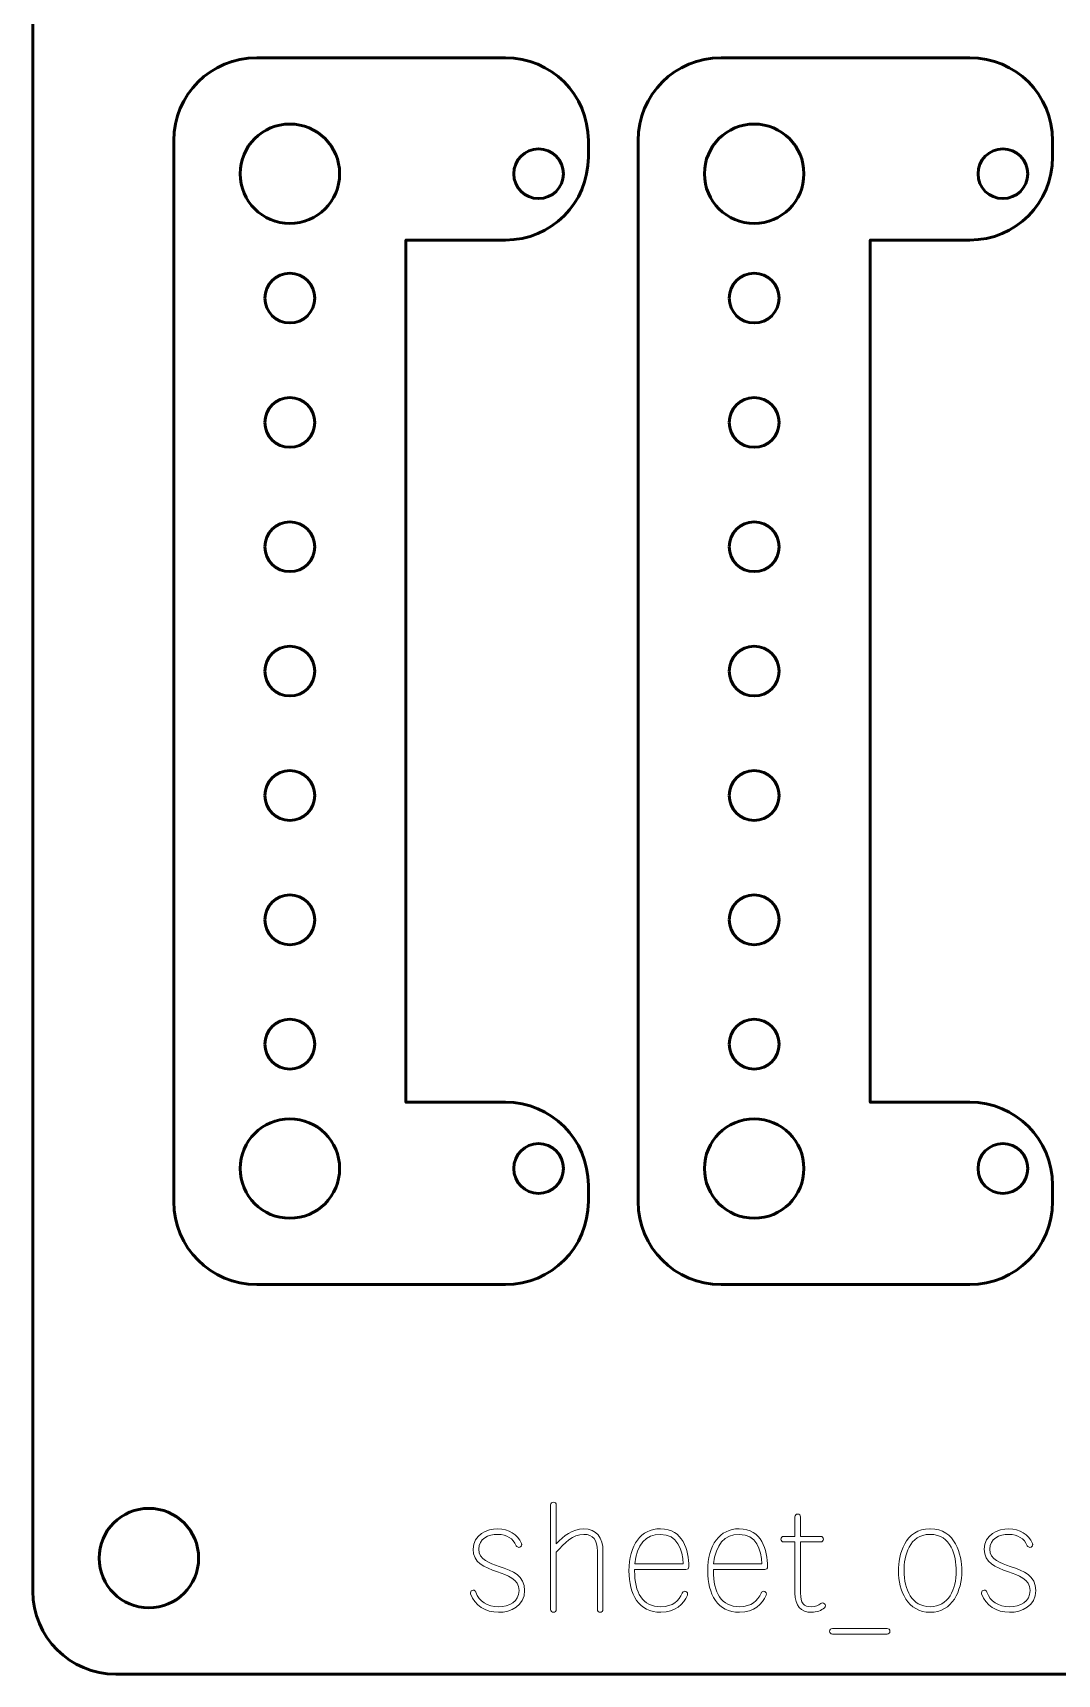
# Model space of a CAD drawing. Header units: centimetres. Extents: x -10.5 to 10.4, y -14.9 to 14.9.
# Drawn here: x -10.5 to -4.32, y -14.95 to -5.05 of the extents above; entities that cross this region are included whole.
import ezdxf

# ---------------------------------------------------------------- set-up
doc = ezdxf.new("R2010")
doc.units = ezdxf.units.CM
doc.header["$MEASUREMENT"] = 0
doc.layers.add('Layer 1', color=7, linetype='Continuous')

msp = doc.modelspace()

# ---------------------------------------------------------------- linework, layer by layer
at = {"layer": 'Layer 1', "lineweight": 53}
msp.add_ellipse((-9.8, -14.25), major_axis=(0, 0.3), ratio=1, dxfattribs=at)
at = {"layer": 'Layer 1', "color": 1, "lineweight": 53}
msp.add_open_spline([(-10.5, -14.45), (-10.5, -14.45), (-10.5, 14.45), (-10.5, 14.45), (-10.5, 14.45), (-10.5, 14.72614), (-10.27614, 14.95), (-10, 14.95), (-10, 14.95), (-10, 14.95), (9.9, 14.95), (9.9, 14.95), (9.9, 14.95), (10.17614, 14.95), (10.4, 14.72614), (10.4, 14.45), (10.4, 14.45), (10.4, 14.45), (10.4, -14.45), (10.4, -14.45), (10.4, -14.45), (10.4, -14.72614), (10.17614, -14.95), (9.9, -14.95), (9.9, -14.95), (9.9, -14.95), (-10, -14.95), (-10, -14.95), (-10, -14.95), (-10.27614, -14.95), (-10.5, -14.72614), (-10.5, -14.45)], degree=3, knots=[0, 0, 0, 0, 0.1111111, 0.1111111, 0.1111111, 0.1111111, 0.2222222, 0.2222222, 0.2222222, 0.2222222, 0.3333333, 0.3333333, 0.3333333, 0.3333333, 0.4444444, 0.4444444, 0.4444444, 0.4444444, 0.5555556, 0.5555556, 0.5555556, 0.5555556, 0.6666667, 0.6666667, 0.6666667, 0.6666667, 0.7777778, 0.7777778, 0.7777778, 0.7777778, 1, 1, 1, 1], dxfattribs=at)
at = {"layer": 'Layer 1', "color": 3, "lineweight": 53}
for points in [[(-9.65, -11.6), (-9.65, -11.6), (-9.65, -12.1), (-9.65, -12.1), (-9.65, -12.1), (-9.65, -12.37614), (-9.42614, -12.6), (-9.15, -12.6), (-9.15, -12.6), (-9.15, -12.6), (-8.9875, -12.6), (-8.9875, -12.6), (-8.9875, -12.6), (-8.9875, -12.6), (-8.93423, -12.6), (-8.93423, -12.6), (-8.93423, -12.6), (-8.93423, -12.6), (-8.88433, -12.6), (-8.88433, -12.6), (-8.88433, -12.6), (-8.88433, -12.6), (-8.8377, -12.6), (-8.8377, -12.6), (-8.8377, -12.6), (-8.8377, -12.6), (-8.79424, -12.6), (-8.79424, -12.6), (-8.79424, -12.6), (-8.79424, -12.6), (-8.75385, -12.6), (-8.75385, -12.6), (-8.75385, -12.6), (-8.75385, -12.6), (-8.75, -12.6), (-8.75, -12.6), (-8.75, -12.6), (-8.75, -12.6), (-8.15, -12.6), (-8.15, -12.6), (-8.15, -12.6), (-8.15, -12.6), (-7.65, -12.6), (-7.65, -12.6), (-7.65, -12.6), (-7.37386, -12.6), (-7.15, -12.37614), (-7.15, -12.1), (-7.15, -12.1), (-7.15, -12.1), (-7.15, -12), (-7.15, -12), (-7.15, -12), (-7.15, -11.72386), (-7.37386, -11.5), (-7.65, -11.5), (-7.65, -11.5), (-7.65, -11.5), (-8.25, -11.5), (-8.25, -11.5), (-8.25, -11.5), (-8.25, -11.5), (-8.25, -10.9), (-8.25, -10.9), (-8.25, -10.9), (-8.25, -10.9), (-8.25, -7.2), (-8.25, -7.2), (-8.25, -7.2), (-8.25, -7.2), (-8.25, -6.3), (-8.25, -6.3), (-8.25, -6.3), (-8.25, -6.3), (-8.15, -6.3), (-8.15, -6.3), (-8.15, -6.3), (-8.15, -6.3), (-7.65, -6.3), (-7.65, -6.3), (-7.65, -6.3), (-7.37386, -6.3), (-7.15, -6.07614), (-7.15, -5.8), (-7.15, -5.8), (-7.15, -5.8), (-7.15, -5.7), (-7.15, -5.7), (-7.15, -5.7), (-7.15, -5.42386), (-7.37386, -5.2), (-7.65, -5.2), (-7.65, -5.2), (-7.65, -5.2), (-8.75, -5.2), (-8.75, -5.2), (-8.75, -5.2), (-8.75, -5.2), (-8.9875, -5.2), (-8.9875, -5.2), (-8.9875, -5.2), (-8.9875, -5.2), (-9.15, -5.2), (-9.15, -5.2), (-9.15, -5.2), (-9.42614, -5.2), (-9.65, -5.42386), (-9.65, -5.7), (-9.65, -5.7), (-9.65, -6.87317), (-9.65, -10.73746), (-9.65, -11.6)], [(-6.85, -11.6), (-6.85, -11.6), (-6.85, -12.1), (-6.85, -12.1), (-6.85, -12.1), (-6.85, -12.37614), (-6.62614, -12.6), (-6.35, -12.6), (-6.35, -12.6), (-6.35, -12.6), (-6.1875, -12.6), (-6.1875, -12.6), (-6.1875, -12.6), (-6.1875, -12.6), (-6.13423, -12.6), (-6.13423, -12.6), (-6.13423, -12.6), (-6.13423, -12.6), (-6.08433, -12.6), (-6.08433, -12.6), (-6.08433, -12.6), (-6.08433, -12.6), (-6.0377, -12.6), (-6.0377, -12.6), (-6.0377, -12.6), (-6.0377, -12.6), (-5.99424, -12.6), (-5.99424, -12.6), (-5.99424, -12.6), (-5.99424, -12.6), (-5.95385, -12.6), (-5.95385, -12.6), (-5.95385, -12.6), (-5.95385, -12.6), (-5.95, -12.6), (-5.95, -12.6), (-5.95, -12.6), (-5.95, -12.6), (-5.35, -12.6), (-5.35, -12.6), (-5.35, -12.6), (-5.35, -12.6), (-4.85, -12.6), (-4.85, -12.6), (-4.85, -12.6), (-4.57386, -12.6), (-4.35, -12.37614), (-4.35, -12.1), (-4.35, -12.1), (-4.35, -12.1), (-4.35, -12), (-4.35, -12), (-4.35, -12), (-4.35, -11.72386), (-4.57386, -11.5), (-4.85, -11.5), (-4.85, -11.5), (-4.85, -11.5), (-5.45, -11.5), (-5.45, -11.5), (-5.45, -11.5), (-5.45, -11.5), (-5.45, -10.9), (-5.45, -10.9), (-5.45, -10.9), (-5.45, -10.9), (-5.45, -7.2), (-5.45, -7.2), (-5.45, -7.2), (-5.45, -7.2), (-5.45, -6.3), (-5.45, -6.3), (-5.45, -6.3), (-5.45, -6.3), (-5.35, -6.3), (-5.35, -6.3), (-5.35, -6.3), (-5.35, -6.3), (-4.85, -6.3), (-4.85, -6.3), (-4.85, -6.3), (-4.57386, -6.3), (-4.35, -6.07614), (-4.35, -5.8), (-4.35, -5.8), (-4.35, -5.8), (-4.35, -5.7), (-4.35, -5.7), (-4.35, -5.7), (-4.35, -5.42386), (-4.57386, -5.2), (-4.85, -5.2), (-4.85, -5.2), (-4.85, -5.2), (-5.95, -5.2), (-5.95, -5.2), (-5.95, -5.2), (-5.95, -5.2), (-6.1875, -5.2), (-6.1875, -5.2), (-6.1875, -5.2), (-6.1875, -5.2), (-6.35, -5.2), (-6.35, -5.2), (-6.35, -5.2), (-6.62614, -5.2), (-6.85, -5.42386), (-6.85, -5.7), (-6.85, -5.7), (-6.85, -6.87317), (-6.85, -10.73746), (-6.85, -11.6)]]:
    msp.add_open_spline(points, degree=3, knots=[0, 0, 0, 0, 0.0344828, 0.0344828, 0.0344828, 0.0344828, 0.0689655, 0.0689655, 0.0689655, 0.0689655, 0.1034483, 0.1034483, 0.1034483, 0.1034483, 0.137931, 0.137931, 0.137931, 0.137931, 0.1724138, 0.1724138, 0.1724138, 0.1724138, 0.2068966, 0.2068966, 0.2068966, 0.2068966, 0.2413793, 0.2413793, 0.2413793, 0.2413793, 0.2758621, 0.2758621, 0.2758621, 0.2758621, 0.3103448, 0.3103448, 0.3103448, 0.3103448, 0.3448276, 0.3448276, 0.3448276, 0.3448276, 0.3793103, 0.3793103, 0.3793103, 0.3793103, 0.4137931, 0.4137931, 0.4137931, 0.4137931, 0.4482759, 0.4482759, 0.4482759, 0.4482759, 0.4827586, 0.4827586, 0.4827586, 0.4827586, 0.5172414, 0.5172414, 0.5172414, 0.5172414, 0.5517241, 0.5517241, 0.5517241, 0.5517241, 0.5862069, 0.5862069, 0.5862069, 0.5862069, 0.6206897, 0.6206897, 0.6206897, 0.6206897, 0.6551724, 0.6551724, 0.6551724, 0.6551724, 0.6896552, 0.6896552, 0.6896552, 0.6896552, 0.7241379, 0.7241379, 0.7241379, 0.7241379, 0.7586207, 0.7586207, 0.7586207, 0.7586207, 0.7931034, 0.7931034, 0.7931034, 0.7931034, 0.8275862, 0.8275862, 0.8275862, 0.8275862, 0.862069, 0.862069, 0.862069, 0.862069, 0.8965517, 0.8965517, 0.8965517, 0.8965517, 0.9310345, 0.9310345, 0.9310345, 0.9310345, 1, 1, 1, 1], dxfattribs=at)
at = {"layer": 'Layer 1', "lineweight": 53}
for points in [[(-9.25, -5.9), (-9.25, -5.73431), (-9.11569, -5.6), (-8.95, -5.6), (-8.95, -5.6), (-8.78431, -5.6), (-8.65, -5.73431), (-8.65, -5.9), (-8.65, -5.9), (-8.65, -6.06569), (-8.78431, -6.2), (-8.95, -6.2), (-8.95, -6.2), (-9.11569, -6.2), (-9.25, -6.06569), (-9.25, -5.9)], [(-6.45, -5.9), (-6.45, -5.73431), (-6.31569, -5.6), (-6.15, -5.6), (-6.15, -5.6), (-5.98431, -5.6), (-5.85, -5.73431), (-5.85, -5.9), (-5.85, -5.9), (-5.85, -6.06569), (-5.98431, -6.2), (-6.15, -6.2), (-6.15, -6.2), (-6.31569, -6.2), (-6.45, -6.06569), (-6.45, -5.9)], [(-7.6, -5.9), (-7.6, -5.81716), (-7.53284, -5.75), (-7.45, -5.75), (-7.45, -5.75), (-7.36716, -5.75), (-7.3, -5.81716), (-7.3, -5.9), (-7.3, -5.9), (-7.3, -5.98284), (-7.36716, -6.05), (-7.45, -6.05), (-7.45, -6.05), (-7.53284, -6.05), (-7.6, -5.98284), (-7.6, -5.9)], [(-4.8, -5.9), (-4.8, -5.81716), (-4.73284, -5.75), (-4.65, -5.75), (-4.65, -5.75), (-4.56716, -5.75), (-4.5, -5.81716), (-4.5, -5.9), (-4.5, -5.9), (-4.5, -5.98284), (-4.56716, -6.05), (-4.65, -6.05), (-4.65, -6.05), (-4.73284, -6.05), (-4.8, -5.98284), (-4.8, -5.9)], [(-9.1, -6.65), (-9.1, -6.56716), (-9.03284, -6.5), (-8.95, -6.5), (-8.95, -6.5), (-8.86716, -6.5), (-8.8, -6.56716), (-8.8, -6.65), (-8.8, -6.65), (-8.8, -6.73284), (-8.86716, -6.8), (-8.95, -6.8), (-8.95, -6.8), (-9.03284, -6.8), (-9.1, -6.73284), (-9.1, -6.65)], [(-6.3, -6.65), (-6.3, -6.56716), (-6.23284, -6.5), (-6.15, -6.5), (-6.15, -6.5), (-6.06716, -6.5), (-6, -6.56716), (-6, -6.65), (-6, -6.65), (-6, -6.73284), (-6.06716, -6.8), (-6.15, -6.8), (-6.15, -6.8), (-6.23284, -6.8), (-6.3, -6.73284), (-6.3, -6.65)], [(-9.1, -7.4), (-9.1, -7.31716), (-9.03284, -7.25), (-8.95, -7.25), (-8.95, -7.25), (-8.86716, -7.25), (-8.8, -7.31716), (-8.8, -7.4), (-8.8, -7.4), (-8.8, -7.48284), (-8.86716, -7.55), (-8.95, -7.55), (-8.95, -7.55), (-9.03284, -7.55), (-9.1, -7.48284), (-9.1, -7.4)], [(-6.3, -7.4), (-6.3, -7.31716), (-6.23284, -7.25), (-6.15, -7.25), (-6.15, -7.25), (-6.06716, -7.25), (-6, -7.31716), (-6, -7.4), (-6, -7.4), (-6, -7.48284), (-6.06716, -7.55), (-6.15, -7.55), (-6.15, -7.55), (-6.23284, -7.55), (-6.3, -7.48284), (-6.3, -7.4)], [(-9.1, -8.15), (-9.1, -8.06716), (-9.03284, -8), (-8.95, -8), (-8.95, -8), (-8.86716, -8), (-8.8, -8.06716), (-8.8, -8.15), (-8.8, -8.15), (-8.8, -8.23284), (-8.86716, -8.3), (-8.95, -8.3), (-8.95, -8.3), (-9.03284, -8.3), (-9.1, -8.23284), (-9.1, -8.15)], [(-6.3, -8.15), (-6.3, -8.06716), (-6.23284, -8), (-6.15, -8), (-6.15, -8), (-6.06716, -8), (-6, -8.06716), (-6, -8.15), (-6, -8.15), (-6, -8.23284), (-6.06716, -8.3), (-6.15, -8.3), (-6.15, -8.3), (-6.23284, -8.3), (-6.3, -8.23284), (-6.3, -8.15)], [(-9.1, -8.9), (-9.1, -8.81716), (-9.03284, -8.75), (-8.95, -8.75), (-8.95, -8.75), (-8.86716, -8.75), (-8.8, -8.81716), (-8.8, -8.9), (-8.8, -8.9), (-8.8, -8.98284), (-8.86716, -9.05), (-8.95, -9.05), (-8.95, -9.05), (-9.03284, -9.05), (-9.1, -8.98284), (-9.1, -8.9)], [(-6.3, -8.9), (-6.3, -8.81716), (-6.23284, -8.75), (-6.15, -8.75), (-6.15, -8.75), (-6.06716, -8.75), (-6, -8.81716), (-6, -8.9), (-6, -8.9), (-6, -8.98284), (-6.06716, -9.05), (-6.15, -9.05), (-6.15, -9.05), (-6.23284, -9.05), (-6.3, -8.98284), (-6.3, -8.9)], [(-9.1, -9.65), (-9.1, -9.56716), (-9.03284, -9.5), (-8.95, -9.5), (-8.95, -9.5), (-8.86716, -9.5), (-8.8, -9.56716), (-8.8, -9.65), (-8.8, -9.65), (-8.8, -9.73284), (-8.86716, -9.8), (-8.95, -9.8), (-8.95, -9.8), (-9.03284, -9.8), (-9.1, -9.73284), (-9.1, -9.65)], [(-6.3, -9.65), (-6.3, -9.56716), (-6.23284, -9.5), (-6.15, -9.5), (-6.15, -9.5), (-6.06716, -9.5), (-6, -9.56716), (-6, -9.65), (-6, -9.65), (-6, -9.73284), (-6.06716, -9.8), (-6.15, -9.8), (-6.15, -9.8), (-6.23284, -9.8), (-6.3, -9.73284), (-6.3, -9.65)], [(-9.1, -10.4), (-9.1, -10.31716), (-9.03284, -10.25), (-8.95, -10.25), (-8.95, -10.25), (-8.86716, -10.25), (-8.8, -10.31716), (-8.8, -10.4), (-8.8, -10.4), (-8.8, -10.48284), (-8.86716, -10.55), (-8.95, -10.55), (-8.95, -10.55), (-9.03284, -10.55), (-9.1, -10.48284), (-9.1, -10.4)], [(-6.3, -10.4), (-6.3, -10.31716), (-6.23284, -10.25), (-6.15, -10.25), (-6.15, -10.25), (-6.06716, -10.25), (-6, -10.31716), (-6, -10.4), (-6, -10.4), (-6, -10.48284), (-6.06716, -10.55), (-6.15, -10.55), (-6.15, -10.55), (-6.23284, -10.55), (-6.3, -10.48284), (-6.3, -10.4)], [(-9.1, -11.15), (-9.1, -11.06716), (-9.03284, -11), (-8.95, -11), (-8.95, -11), (-8.86716, -11), (-8.8, -11.06716), (-8.8, -11.15), (-8.8, -11.15), (-8.8, -11.23284), (-8.86716, -11.3), (-8.95, -11.3), (-8.95, -11.3), (-9.03284, -11.3), (-9.1, -11.23284), (-9.1, -11.15)], [(-6.3, -11.15), (-6.3, -11.06716), (-6.23284, -11), (-6.15, -11), (-6.15, -11), (-6.06716, -11), (-6, -11.06716), (-6, -11.15), (-6, -11.15), (-6, -11.23284), (-6.06716, -11.3), (-6.15, -11.3), (-6.15, -11.3), (-6.23284, -11.3), (-6.3, -11.23284), (-6.3, -11.15)], [(-9.25, -11.9), (-9.25, -11.73431), (-9.11569, -11.6), (-8.95, -11.6), (-8.95, -11.6), (-8.78431, -11.6), (-8.65, -11.73431), (-8.65, -11.9), (-8.65, -11.9), (-8.65, -12.06569), (-8.78431, -12.2), (-8.95, -12.2), (-8.95, -12.2), (-9.11569, -12.2), (-9.25, -12.06569), (-9.25, -11.9)], [(-6.45, -11.9), (-6.45, -11.73431), (-6.31569, -11.6), (-6.15, -11.6), (-6.15, -11.6), (-5.98431, -11.6), (-5.85, -11.73431), (-5.85, -11.9), (-5.85, -11.9), (-5.85, -12.06569), (-5.98431, -12.2), (-6.15, -12.2), (-6.15, -12.2), (-6.31569, -12.2), (-6.45, -12.06569), (-6.45, -11.9)], [(-7.6, -11.9), (-7.6, -11.81716), (-7.53284, -11.75), (-7.45, -11.75), (-7.45, -11.75), (-7.36716, -11.75), (-7.3, -11.81716), (-7.3, -11.9), (-7.3, -11.9), (-7.3, -11.98284), (-7.36716, -12.05), (-7.45, -12.05), (-7.45, -12.05), (-7.53284, -12.05), (-7.6, -11.98284), (-7.6, -11.9)], [(-4.8, -11.9), (-4.8, -11.81716), (-4.73284, -11.75), (-4.65, -11.75), (-4.65, -11.75), (-4.56716, -11.75), (-4.5, -11.81716), (-4.5, -11.9), (-4.5, -11.9), (-4.5, -11.98284), (-4.56716, -12.05), (-4.65, -12.05), (-4.65, -12.05), (-4.73284, -12.05), (-4.8, -11.98284), (-4.8, -11.9)]]:
    msp.add_open_spline(points, degree=3, knots=[0, 0, 0, 0, 0.2, 0.2, 0.2, 0.2, 0.4, 0.4, 0.4, 0.4, 0.6, 0.6, 0.6, 0.6, 1, 1, 1, 1], dxfattribs=at)
at = {"layer": 'Layer 1', "color": 5, "lineweight": 9}
for points, knots in [([(-7.36061, -14.57685), (-7.35129, -14.57685), (-7.34367, -14.56923), (-7.34367, -14.55992), (-7.34367, -14.55992), (-7.34367, -14.55992), (-7.34367, -14.21448), (-7.34367, -14.21448), (-7.34367, -14.21448), (-7.29372, -14.15775), (-7.24377, -14.10695), (-7.17773, -14.10695), (-7.17773, -14.10695), (-7.121, -14.10695), (-7.0956, -14.14082), (-7.0956, -14.20855), (-7.0956, -14.20855), (-7.0956, -14.20855), (-7.0956, -14.55992), (-7.0956, -14.55992), (-7.0956, -14.55992), (-7.0956, -14.56923), (-7.08798, -14.57685), (-7.07867, -14.57685), (-7.07867, -14.57685), (-7.06935, -14.57685), (-7.06173, -14.56923), (-7.06173, -14.55992), (-7.06173, -14.55992), (-7.06173, -14.55992), (-7.06173, -14.20855), (-7.06173, -14.20855), (-7.06173, -14.20855), (-7.06173, -14.12727), (-7.10153, -14.07308), (-7.17773, -14.07308), (-7.17773, -14.07308), (-7.24546, -14.07308), (-7.29795, -14.11626), (-7.34367, -14.16453), (-7.34367, -14.16453), (-7.34367, -14.16453), (-7.34367, -13.92915), (-7.34367, -13.92915), (-7.34367, -13.92915), (-7.34367, -13.91984), (-7.35129, -13.91222), (-7.36061, -13.91222), (-7.36061, -13.91222), (-7.36992, -13.91222), (-7.37754, -13.91984), (-7.37754, -13.92915), (-7.37754, -13.92915), (-7.37754, -13.92915), (-7.37754, -14.55992), (-7.37754, -14.55992), (-7.37754, -14.55992), (-7.37754, -14.56923), (-7.36992, -14.57685), (-7.36061, -14.57685)], [0, 0, 0, 0, 0.0625, 0.0625, 0.0625, 0.0625, 0.125, 0.125, 0.125, 0.125, 0.1875, 0.1875, 0.1875, 0.1875, 0.25, 0.25, 0.25, 0.25, 0.3125, 0.3125, 0.3125, 0.3125, 0.375, 0.375, 0.375, 0.375, 0.4375, 0.4375, 0.4375, 0.4375, 0.5, 0.5, 0.5, 0.5, 0.5625, 0.5625, 0.5625, 0.5625, 0.625, 0.625, 0.625, 0.625, 0.6875, 0.6875, 0.6875, 0.6875, 0.75, 0.75, 0.75, 0.75, 0.8125, 0.8125, 0.8125, 0.8125, 0.875, 0.875, 0.875, 0.875, 1, 1, 1, 1]), ([(-5.80527, -14.57685), (-5.77225, -14.57685), (-5.74431, -14.56585), (-5.72653, -14.54976), (-5.72653, -14.54976), (-5.72315, -14.54637), (-5.72061, -14.54214), (-5.72061, -14.53706), (-5.72061, -14.53706), (-5.72061, -14.52775), (-5.72823, -14.52013), (-5.73754, -14.52013), (-5.73754, -14.52013), (-5.74177, -14.52013), (-5.74601, -14.52182), (-5.74855, -14.52436), (-5.74855, -14.52436), (-5.76209, -14.53621), (-5.77987, -14.54299), (-5.80527, -14.54299), (-5.80527, -14.54299), (-5.85099, -14.54299), (-5.87047, -14.52351), (-5.87047, -14.46086), (-5.87047, -14.46086), (-5.87047, -14.46086), (-5.87047, -14.15267), (-5.87047, -14.15267), (-5.87047, -14.15267), (-5.87047, -14.15267), (-5.74939, -14.15267), (-5.74939, -14.15267), (-5.74939, -14.15267), (-5.74008, -14.15267), (-5.73246, -14.14505), (-5.73246, -14.13574), (-5.73246, -14.13574), (-5.73246, -14.12642), (-5.74008, -14.1188), (-5.74939, -14.1188), (-5.74939, -14.1188), (-5.74939, -14.1188), (-5.87047, -14.1188), (-5.87047, -14.1188), (-5.87047, -14.1188), (-5.87047, -14.1188), (-5.87047, -14.00112), (-5.87047, -14.00112), (-5.87047, -14.00112), (-5.87047, -13.9918), (-5.87809, -13.98418), (-5.8874, -13.98418), (-5.8874, -13.98418), (-5.89671, -13.98418), (-5.90433, -13.9918), (-5.90433, -14.00112), (-5.90433, -14.00112), (-5.90433, -14.00112), (-5.90433, -14.1188), (-5.90433, -14.1188), (-5.90433, -14.1188), (-5.90433, -14.1188), (-5.97207, -14.1188), (-5.97207, -14.1188), (-5.97207, -14.1188), (-5.98138, -14.1188), (-5.989, -14.12642), (-5.989, -14.13574), (-5.989, -14.13574), (-5.989, -14.14505), (-5.98138, -14.15267), (-5.97207, -14.15267), (-5.97207, -14.15267), (-5.97207, -14.15267), (-5.90433, -14.15267), (-5.90433, -14.15267), (-5.90433, -14.15267), (-5.90433, -14.15267), (-5.90433, -14.46086), (-5.90433, -14.46086), (-5.90433, -14.46086), (-5.90433, -14.5396), (-5.86708, -14.57685), (-5.80527, -14.57685)], [0, 0, 0, 0, 0.0454545, 0.0454545, 0.0454545, 0.0454545, 0.0909091, 0.0909091, 0.0909091, 0.0909091, 0.1363636, 0.1363636, 0.1363636, 0.1363636, 0.1818182, 0.1818182, 0.1818182, 0.1818182, 0.2272727, 0.2272727, 0.2272727, 0.2272727, 0.2727273, 0.2727273, 0.2727273, 0.2727273, 0.3181818, 0.3181818, 0.3181818, 0.3181818, 0.3636364, 0.3636364, 0.3636364, 0.3636364, 0.4090909, 0.4090909, 0.4090909, 0.4090909, 0.4545455, 0.4545455, 0.4545455, 0.4545455, 0.5, 0.5, 0.5, 0.5, 0.5454545, 0.5454545, 0.5454545, 0.5454545, 0.5909091, 0.5909091, 0.5909091, 0.5909091, 0.6363636, 0.6363636, 0.6363636, 0.6363636, 0.6818182, 0.6818182, 0.6818182, 0.6818182, 0.7272727, 0.7272727, 0.7272727, 0.7272727, 0.7727273, 0.7727273, 0.7727273, 0.7727273, 0.8181818, 0.8181818, 0.8181818, 0.8181818, 0.8636364, 0.8636364, 0.8636364, 0.8636364, 0.9090909, 0.9090909, 0.9090909, 0.9090909, 1, 1, 1, 1]), ([(-7.69166, -14.57685), (-7.61715, -14.57685), (-7.53418, -14.53791), (-7.53418, -14.44562), (-7.53418, -14.44562), (-7.53418, -14.35418), (-7.60361, -14.32963), (-7.68743, -14.29999), (-7.68743, -14.29999), (-7.745, -14.27967), (-7.81104, -14.25935), (-7.81104, -14.19585), (-7.81104, -14.19585), (-7.81104, -14.13235), (-7.75347, -14.10695), (-7.69589, -14.10695), (-7.69589, -14.10695), (-7.64171, -14.10695), (-7.60361, -14.1315), (-7.58498, -14.17553), (-7.58498, -14.17553), (-7.58159, -14.18146), (-7.57567, -14.18569), (-7.56889, -14.18569), (-7.56889, -14.18569), (-7.55958, -14.18569), (-7.55196, -14.17807), (-7.55196, -14.16876), (-7.55196, -14.16876), (-7.55196, -14.16622), (-7.55281, -14.16368), (-7.55365, -14.16199), (-7.55365, -14.16199), (-7.57736, -14.1061), (-7.62985, -14.07308), (-7.69589, -14.07308), (-7.69589, -14.07308), (-7.76193, -14.07308), (-7.84491, -14.10864), (-7.84491, -14.19585), (-7.84491, -14.19585), (-7.84491, -14.28052), (-7.77802, -14.30423), (-7.69843, -14.33217), (-7.69843, -14.33217), (-7.63917, -14.35333), (-7.56805, -14.3745), (-7.56805, -14.44562), (-7.56805, -14.44562), (-7.56805, -14.5142), (-7.62731, -14.54299), (-7.69166, -14.54299), (-7.69166, -14.54299), (-7.75855, -14.54299), (-7.80935, -14.51166), (-7.82797, -14.45493), (-7.82797, -14.45493), (-7.82967, -14.44816), (-7.83644, -14.44308), (-7.84406, -14.44308), (-7.84406, -14.44308), (-7.85337, -14.44308), (-7.86099, -14.4507), (-7.86099, -14.46001), (-7.86099, -14.46001), (-7.86099, -14.46171), (-7.86099, -14.4634), (-7.86015, -14.46594), (-7.86015, -14.46594), (-7.83729, -14.53537), (-7.76955, -14.57685), (-7.69166, -14.57685)], [0, 0, 0, 0, 0.0526316, 0.0526316, 0.0526316, 0.0526316, 0.1052632, 0.1052632, 0.1052632, 0.1052632, 0.1578947, 0.1578947, 0.1578947, 0.1578947, 0.2105263, 0.2105263, 0.2105263, 0.2105263, 0.2631579, 0.2631579, 0.2631579, 0.2631579, 0.3157895, 0.3157895, 0.3157895, 0.3157895, 0.3684211, 0.3684211, 0.3684211, 0.3684211, 0.4210526, 0.4210526, 0.4210526, 0.4210526, 0.4736842, 0.4736842, 0.4736842, 0.4736842, 0.5263158, 0.5263158, 0.5263158, 0.5263158, 0.5789474, 0.5789474, 0.5789474, 0.5789474, 0.6315789, 0.6315789, 0.6315789, 0.6315789, 0.6842105, 0.6842105, 0.6842105, 0.6842105, 0.7368421, 0.7368421, 0.7368421, 0.7368421, 0.7894737, 0.7894737, 0.7894737, 0.7894737, 0.8421053, 0.8421053, 0.8421053, 0.8421053, 0.8947368, 0.8947368, 0.8947368, 0.8947368, 1, 1, 1, 1]), ([(-6.7129, -14.57685), (-6.62485, -14.57685), (-6.57574, -14.52775), (-6.55288, -14.47356), (-6.55288, -14.47356), (-6.55203, -14.47187), (-6.55119, -14.46933), (-6.55119, -14.46679), (-6.55119, -14.46679), (-6.55119, -14.45747), (-6.55881, -14.44985), (-6.56812, -14.44985), (-6.56812, -14.44985), (-6.57489, -14.44985), (-6.58167, -14.45409), (-6.58336, -14.46086), (-6.58336, -14.46086), (-6.60368, -14.50743), (-6.64009, -14.54299), (-6.7129, -14.54299), (-6.7129, -14.54299), (-6.82381, -14.54299), (-6.87123, -14.45747), (-6.87123, -14.32709), (-6.87123, -14.32709), (-6.87123, -14.32709), (-6.87123, -14.31862), (-6.87123, -14.31862), (-6.87123, -14.31862), (-6.87123, -14.31862), (-6.56135, -14.31862), (-6.56135, -14.31862), (-6.56135, -14.31862), (-6.55034, -14.31862), (-6.54441, -14.31269), (-6.54441, -14.30169), (-6.54441, -14.30169), (-6.54441, -14.20263), (-6.57913, -14.07308), (-6.71544, -14.07308), (-6.71544, -14.07308), (-6.83228, -14.07308), (-6.90509, -14.17045), (-6.90509, -14.32709), (-6.90509, -14.32709), (-6.90509, -14.46848), (-6.84583, -14.57685), (-6.7129, -14.57685)], [0, 0, 0, 0, 0.0769231, 0.0769231, 0.0769231, 0.0769231, 0.1538462, 0.1538462, 0.1538462, 0.1538462, 0.2307692, 0.2307692, 0.2307692, 0.2307692, 0.3076923, 0.3076923, 0.3076923, 0.3076923, 0.3846154, 0.3846154, 0.3846154, 0.3846154, 0.4615385, 0.4615385, 0.4615385, 0.4615385, 0.5384615, 0.5384615, 0.5384615, 0.5384615, 0.6153846, 0.6153846, 0.6153846, 0.6153846, 0.6923077, 0.6923077, 0.6923077, 0.6923077, 0.7692308, 0.7692308, 0.7692308, 0.7692308, 0.8461538, 0.8461538, 0.8461538, 0.8461538, 1, 1, 1, 1]), ([(-6.86953, -14.28475), (-6.85853, -14.16876), (-6.80265, -14.10695), (-6.71544, -14.10695), (-6.71544, -14.10695), (-6.61215, -14.10695), (-6.58167, -14.19755), (-6.57828, -14.28475), (-6.57828, -14.28475), (-6.57828, -14.28475), (-6.86953, -14.28475), (-6.86953, -14.28475)], [0, 0, 0, 0, 0.25, 0.25, 0.25, 0.25, 0.5, 0.5, 0.5, 0.5, 1, 1, 1, 1]), ([(-6.23792, -14.57685), (-6.14987, -14.57685), (-6.10076, -14.52775), (-6.0779, -14.47356), (-6.0779, -14.47356), (-6.07705, -14.47187), (-6.07621, -14.46933), (-6.07621, -14.46679), (-6.07621, -14.46679), (-6.07621, -14.45747), (-6.08383, -14.44985), (-6.09314, -14.44985), (-6.09314, -14.44985), (-6.09991, -14.44985), (-6.10669, -14.45409), (-6.10838, -14.46086), (-6.10838, -14.46086), (-6.1287, -14.50743), (-6.16511, -14.54299), (-6.23792, -14.54299), (-6.23792, -14.54299), (-6.34883, -14.54299), (-6.39625, -14.45747), (-6.39625, -14.32709), (-6.39625, -14.32709), (-6.39625, -14.32709), (-6.39625, -14.31862), (-6.39625, -14.31862), (-6.39625, -14.31862), (-6.39625, -14.31862), (-6.08637, -14.31862), (-6.08637, -14.31862), (-6.08637, -14.31862), (-6.07536, -14.31862), (-6.06943, -14.31269), (-6.06943, -14.30169), (-6.06943, -14.30169), (-6.06943, -14.20263), (-6.10415, -14.07308), (-6.24046, -14.07308), (-6.24046, -14.07308), (-6.3573, -14.07308), (-6.43011, -14.17045), (-6.43011, -14.32709), (-6.43011, -14.32709), (-6.43011, -14.46848), (-6.37085, -14.57685), (-6.23792, -14.57685)], [0, 0, 0, 0, 0.0769231, 0.0769231, 0.0769231, 0.0769231, 0.1538462, 0.1538462, 0.1538462, 0.1538462, 0.2307692, 0.2307692, 0.2307692, 0.2307692, 0.3076923, 0.3076923, 0.3076923, 0.3076923, 0.3846154, 0.3846154, 0.3846154, 0.3846154, 0.4615385, 0.4615385, 0.4615385, 0.4615385, 0.5384615, 0.5384615, 0.5384615, 0.5384615, 0.6153846, 0.6153846, 0.6153846, 0.6153846, 0.6923077, 0.6923077, 0.6923077, 0.6923077, 0.7692308, 0.7692308, 0.7692308, 0.7692308, 0.8461538, 0.8461538, 0.8461538, 0.8461538, 1, 1, 1, 1]), ([(-6.39455, -14.28475), (-6.38355, -14.16876), (-6.32767, -14.10695), (-6.24046, -14.10695), (-6.24046, -14.10695), (-6.13717, -14.10695), (-6.10669, -14.19755), (-6.1033, -14.28475), (-6.1033, -14.28475), (-6.1033, -14.28475), (-6.39455, -14.28475), (-6.39455, -14.28475)], [0, 0, 0, 0, 0.25, 0.25, 0.25, 0.25, 0.5, 0.5, 0.5, 0.5, 1, 1, 1, 1]), ([(-5.089, -14.57685), (-4.95438, -14.57685), (-4.89765, -14.44647), (-4.89765, -14.32709), (-4.89765, -14.32709), (-4.89765, -14.23057), (-4.93575, -14.07308), (-5.08815, -14.07308), (-5.08815, -14.07308), (-5.08815, -14.07308), (-5.089, -14.07308), (-5.089, -14.07308), (-5.089, -14.07308), (-5.089, -14.07308), (-5.08984, -14.07308), (-5.08984, -14.07308), (-5.08984, -14.07308), (-5.24224, -14.07308), (-5.28034, -14.23057), (-5.28034, -14.32709), (-5.28034, -14.32709), (-5.28034, -14.44647), (-5.22362, -14.57685), (-5.089, -14.57685)], [0, 0, 0, 0, 0.1428571, 0.1428571, 0.1428571, 0.1428571, 0.2857143, 0.2857143, 0.2857143, 0.2857143, 0.4285714, 0.4285714, 0.4285714, 0.4285714, 0.5714286, 0.5714286, 0.5714286, 0.5714286, 0.7142857, 0.7142857, 0.7142857, 0.7142857, 1, 1, 1, 1]), ([(-5.089, -14.54299), (-5.19991, -14.54299), (-5.24648, -14.438), (-5.24648, -14.32709), (-5.24648, -14.32709), (-5.24648, -14.23649), (-5.21515, -14.10695), (-5.08984, -14.10695), (-5.08984, -14.10695), (-5.08984, -14.10695), (-5.089, -14.10695), (-5.089, -14.10695), (-5.089, -14.10695), (-5.089, -14.10695), (-5.08815, -14.10695), (-5.08815, -14.10695), (-5.08815, -14.10695), (-4.96284, -14.10695), (-4.93152, -14.23649), (-4.93152, -14.32709), (-4.93152, -14.32709), (-4.93152, -14.438), (-4.97808, -14.54299), (-5.089, -14.54299)], [0, 0, 0, 0, 0.1428571, 0.1428571, 0.1428571, 0.1428571, 0.2857143, 0.2857143, 0.2857143, 0.2857143, 0.4285714, 0.4285714, 0.4285714, 0.4285714, 0.5714286, 0.5714286, 0.5714286, 0.5714286, 0.7142857, 0.7142857, 0.7142857, 0.7142857, 1, 1, 1, 1]), ([(-4.60978, -14.57685), (-4.53527, -14.57685), (-4.4523, -14.53791), (-4.4523, -14.44562), (-4.4523, -14.44562), (-4.4523, -14.35418), (-4.52173, -14.32963), (-4.60555, -14.29999), (-4.60555, -14.29999), (-4.66312, -14.27967), (-4.72916, -14.25935), (-4.72916, -14.19585), (-4.72916, -14.19585), (-4.72916, -14.13235), (-4.67159, -14.10695), (-4.61401, -14.10695), (-4.61401, -14.10695), (-4.55983, -14.10695), (-4.52173, -14.1315), (-4.5031, -14.17553), (-4.5031, -14.17553), (-4.49971, -14.18146), (-4.49379, -14.18569), (-4.48701, -14.18569), (-4.48701, -14.18569), (-4.4777, -14.18569), (-4.47008, -14.17807), (-4.47008, -14.16876), (-4.47008, -14.16876), (-4.47008, -14.16622), (-4.47093, -14.16368), (-4.47177, -14.16199), (-4.47177, -14.16199), (-4.49548, -14.1061), (-4.54797, -14.07308), (-4.61401, -14.07308), (-4.61401, -14.07308), (-4.68005, -14.07308), (-4.76303, -14.10864), (-4.76303, -14.19585), (-4.76303, -14.19585), (-4.76303, -14.28052), (-4.69614, -14.30423), (-4.61655, -14.33217), (-4.61655, -14.33217), (-4.55729, -14.35333), (-4.48617, -14.3745), (-4.48617, -14.44562), (-4.48617, -14.44562), (-4.48617, -14.5142), (-4.54543, -14.54299), (-4.60978, -14.54299), (-4.60978, -14.54299), (-4.67667, -14.54299), (-4.72747, -14.51166), (-4.74609, -14.45493), (-4.74609, -14.45493), (-4.74779, -14.44816), (-4.75456, -14.44308), (-4.76218, -14.44308), (-4.76218, -14.44308), (-4.77149, -14.44308), (-4.77911, -14.4507), (-4.77911, -14.46001), (-4.77911, -14.46001), (-4.77911, -14.46171), (-4.77911, -14.4634), (-4.77827, -14.46594), (-4.77827, -14.46594), (-4.75541, -14.53537), (-4.68767, -14.57685), (-4.60978, -14.57685)], [0, 0, 0, 0, 0.0526316, 0.0526316, 0.0526316, 0.0526316, 0.1052632, 0.1052632, 0.1052632, 0.1052632, 0.1578947, 0.1578947, 0.1578947, 0.1578947, 0.2105263, 0.2105263, 0.2105263, 0.2105263, 0.2631579, 0.2631579, 0.2631579, 0.2631579, 0.3157895, 0.3157895, 0.3157895, 0.3157895, 0.3684211, 0.3684211, 0.3684211, 0.3684211, 0.4210526, 0.4210526, 0.4210526, 0.4210526, 0.4736842, 0.4736842, 0.4736842, 0.4736842, 0.5263158, 0.5263158, 0.5263158, 0.5263158, 0.5789474, 0.5789474, 0.5789474, 0.5789474, 0.6315789, 0.6315789, 0.6315789, 0.6315789, 0.6842105, 0.6842105, 0.6842105, 0.6842105, 0.7368421, 0.7368421, 0.7368421, 0.7368421, 0.7894737, 0.7894737, 0.7894737, 0.7894737, 0.8421053, 0.8421053, 0.8421053, 0.8421053, 0.8947368, 0.8947368, 0.8947368, 0.8947368, 1, 1, 1, 1]), ([(-5.67827, -14.70809), (-5.67827, -14.70809), (-5.34807, -14.70809), (-5.34807, -14.70809), (-5.34807, -14.70809), (-5.33876, -14.70809), (-5.33114, -14.70047), (-5.33114, -14.69115), (-5.33114, -14.69115), (-5.33114, -14.68184), (-5.33876, -14.67422), (-5.34807, -14.67422), (-5.34807, -14.67422), (-5.34807, -14.67422), (-5.67827, -14.67422), (-5.67827, -14.67422), (-5.67827, -14.67422), (-5.68759, -14.67422), (-5.69521, -14.68184), (-5.69521, -14.69115), (-5.69521, -14.69115), (-5.69521, -14.70047), (-5.68759, -14.70809), (-5.67827, -14.70809)], [0, 0, 0, 0, 0.1428571, 0.1428571, 0.1428571, 0.1428571, 0.2857143, 0.2857143, 0.2857143, 0.2857143, 0.4285714, 0.4285714, 0.4285714, 0.4285714, 0.5714286, 0.5714286, 0.5714286, 0.5714286, 0.7142857, 0.7142857, 0.7142857, 0.7142857, 1, 1, 1, 1])]:
    msp.add_open_spline(points, degree=3, knots=knots, dxfattribs=at)

doc.saveas('drawing.dxf')
